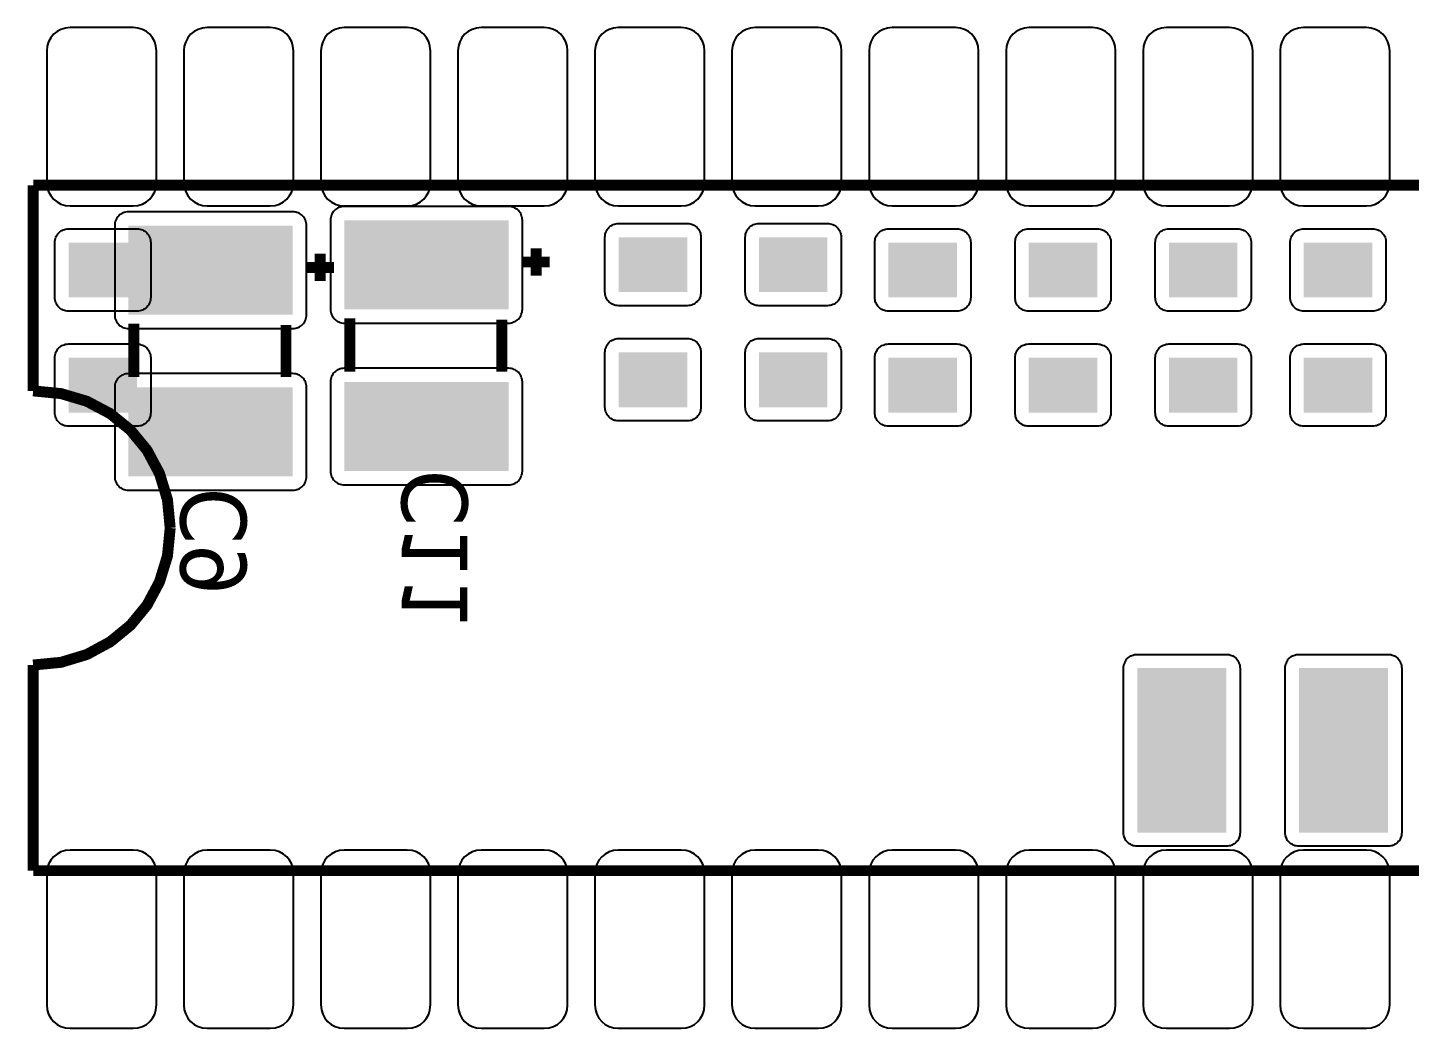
# Model space of a CAD drawing. Header units: millimetres. Extents: x 123.5 to 144.3, y 105.4 to 121.6.
# Drawn here: x 130.457 to 132.121, y 112.146 to 113.35 of the extents above; entities that cross this region are included whole.
import ezdxf

# ---------------------------------------------------------------- set-up
doc = ezdxf.new("R2010")
doc.units = ezdxf.units.MM
doc.layers.add('DESC', color=250, linetype='Continuous')
doc.styles.get("Standard").update_dxf_attribs({"font": 'tahoma.ttf'})

# ---------------------------------------------------------------- blocks, each defined once
blk = doc.blocks.new('RPAD')
blk.add_trace([(-0.5, -0.5), (-0.5, 0.5), (0.5, -0.5), (0.5, 0.5)])
blk = doc.blocks.new('mufla rampa')
for points in [[(147.068, 112.0501), (147.114, 112.0501), (147.1175, 112.0504), (147.1207, 112.0514), (147.1236, 112.0529), (147.1261, 112.055), (147.1281, 112.0575), (147.1297, 112.0604), (147.1306, 112.0636), (147.131, 112.0671), (147.131, 112.1631), (147.1306, 112.1666), (147.1297, 112.1698), (147.1281, 112.1727), (147.1261, 112.1752), (147.1236, 112.1772), (147.1207, 112.1788), (147.1175, 112.1797), (147.114, 112.1801), (147.068, 112.1801), (147.0645, 112.1797), (147.0613, 112.1788), (147.0584, 112.1772), (147.0559, 112.1752), (147.0538, 112.1727), (147.0523, 112.1698), (147.0513, 112.1666), (147.051, 112.1631), (147.051, 112.0671), (147.0513, 112.0636), (147.0523, 112.0604), (147.0538, 112.0575), (147.0559, 112.055), (147.0584, 112.0529), (147.0613, 112.0514), (147.0645, 112.0504), (147.068, 112.0501)], [(147.168, 112.0501), (147.214, 112.0501), (147.2175, 112.0504), (147.2207, 112.0514), (147.2236, 112.0529), (147.2261, 112.055), (147.2281, 112.0575), (147.2297, 112.0604), (147.2306, 112.0636), (147.231, 112.0671), (147.231, 112.1631), (147.2306, 112.1666), (147.2297, 112.1698), (147.2281, 112.1727), (147.2261, 112.1752), (147.2236, 112.1772), (147.2207, 112.1788), (147.2175, 112.1797), (147.214, 112.1801), (147.168, 112.1801), (147.1645, 112.1797), (147.1613, 112.1788), (147.1584, 112.1772), (147.1559, 112.1752), (147.1538, 112.1727), (147.1523, 112.1698), (147.1513, 112.1666), (147.151, 112.1631), (147.151, 112.0671), (147.1513, 112.0636), (147.1523, 112.0604), (147.1538, 112.0575), (147.1559, 112.055), (147.1584, 112.0529), (147.1613, 112.0514), (147.1645, 112.0504), (147.168, 112.0501)], [(147.268, 112.0501), (147.314, 112.0501), (147.3175, 112.0504), (147.3207, 112.0514), (147.3236, 112.0529), (147.3261, 112.055), (147.3281, 112.0575), (147.3297, 112.0604), (147.3306, 112.0636), (147.331, 112.0671), (147.331, 112.1631), (147.3306, 112.1666), (147.3297, 112.1698), (147.3281, 112.1727), (147.3261, 112.1752), (147.3236, 112.1772), (147.3207, 112.1788), (147.3175, 112.1797), (147.314, 112.1801), (147.268, 112.1801), (147.2645, 112.1797), (147.2613, 112.1788), (147.2584, 112.1772), (147.2559, 112.1752), (147.2538, 112.1727), (147.2523, 112.1698), (147.2513, 112.1666), (147.251, 112.1631), (147.251, 112.0671), (147.2513, 112.0636), (147.2523, 112.0604), (147.2538, 112.0575), (147.2559, 112.055), (147.2584, 112.0529), (147.2613, 112.0514), (147.2645, 112.0504), (147.268, 112.0501)], [(147.368, 112.0501), (147.414, 112.0501), (147.4175, 112.0504), (147.4207, 112.0514), (147.4236, 112.0529), (147.4261, 112.055), (147.4281, 112.0575), (147.4297, 112.0604), (147.4306, 112.0636), (147.431, 112.0671), (147.431, 112.1631), (147.4306, 112.1666), (147.4297, 112.1698), (147.4281, 112.1727), (147.4261, 112.1752), (147.4236, 112.1772), (147.4207, 112.1788), (147.4175, 112.1797), (147.414, 112.1801), (147.368, 112.1801), (147.3645, 112.1797), (147.3613, 112.1788), (147.3584, 112.1772), (147.3559, 112.1752), (147.3538, 112.1727), (147.3523, 112.1698), (147.3513, 112.1666), (147.351, 112.1631), (147.351, 112.0671), (147.3513, 112.0636), (147.3523, 112.0604), (147.3538, 112.0575), (147.3559, 112.055), (147.3584, 112.0529), (147.3613, 112.0514), (147.3645, 112.0504), (147.368, 112.0501)], [(147.468, 112.0501), (147.514, 112.0501), (147.5175, 112.0504), (147.5207, 112.0514), (147.5236, 112.0529), (147.5261, 112.055), (147.5281, 112.0575), (147.5297, 112.0604), (147.5306, 112.0636), (147.531, 112.0671), (147.531, 112.1631), (147.5306, 112.1666), (147.5297, 112.1698), (147.5281, 112.1727), (147.5261, 112.1752), (147.5236, 112.1772), (147.5207, 112.1788), (147.5175, 112.1797), (147.514, 112.1801), (147.468, 112.1801), (147.4645, 112.1797), (147.4613, 112.1788), (147.4584, 112.1772), (147.4559, 112.1752), (147.4538, 112.1727), (147.4523, 112.1698), (147.4513, 112.1666), (147.451, 112.1631), (147.451, 112.0671), (147.4513, 112.0636), (147.4523, 112.0604), (147.4538, 112.0575), (147.4559, 112.055), (147.4584, 112.0529), (147.4613, 112.0514), (147.4645, 112.0504), (147.468, 112.0501)], [(147.568, 112.0501), (147.614, 112.0501), (147.6175, 112.0504), (147.6207, 112.0514), (147.6236, 112.0529), (147.6261, 112.055), (147.6281, 112.0575), (147.6297, 112.0604), (147.6306, 112.0636), (147.631, 112.0671), (147.631, 112.1631), (147.6306, 112.1666), (147.6297, 112.1698), (147.6281, 112.1727), (147.6261, 112.1752), (147.6236, 112.1772), (147.6207, 112.1788), (147.6175, 112.1797), (147.614, 112.1801), (147.568, 112.1801), (147.5645, 112.1797), (147.5613, 112.1788), (147.5584, 112.1772), (147.5559, 112.1752), (147.5538, 112.1727), (147.5523, 112.1698), (147.5513, 112.1666), (147.551, 112.1631), (147.551, 112.0671), (147.5513, 112.0636), (147.5523, 112.0604), (147.5538, 112.0575), (147.5559, 112.055), (147.5584, 112.0529), (147.5613, 112.0514), (147.5645, 112.0504), (147.568, 112.0501)], [(147.668, 112.0501), (147.714, 112.0501), (147.7175, 112.0504), (147.7207, 112.0514), (147.7236, 112.0529), (147.7261, 112.055), (147.7281, 112.0575), (147.7297, 112.0604), (147.7306, 112.0636), (147.731, 112.0671), (147.731, 112.1631), (147.7306, 112.1666), (147.7297, 112.1698), (147.7281, 112.1727), (147.7261, 112.1752), (147.7236, 112.1772), (147.7207, 112.1788), (147.7175, 112.1797), (147.714, 112.1801), (147.668, 112.1801), (147.6645, 112.1797), (147.6613, 112.1788), (147.6584, 112.1772), (147.6559, 112.1752), (147.6538, 112.1727), (147.6523, 112.1698), (147.6513, 112.1666), (147.651, 112.1631), (147.651, 112.0671), (147.6513, 112.0636), (147.6523, 112.0604), (147.6538, 112.0575), (147.6559, 112.055), (147.6584, 112.0529), (147.6613, 112.0514), (147.6645, 112.0504), (147.668, 112.0501)], [(147.768, 112.0501), (147.814, 112.0501), (147.8175, 112.0504), (147.8207, 112.0514), (147.8236, 112.0529), (147.8261, 112.055), (147.8281, 112.0575), (147.8297, 112.0604), (147.8306, 112.0636), (147.831, 112.0671), (147.831, 112.1631), (147.8306, 112.1666), (147.8297, 112.1698), (147.8281, 112.1727), (147.8261, 112.1752), (147.8236, 112.1772), (147.8207, 112.1788), (147.8175, 112.1797), (147.814, 112.1801), (147.768, 112.1801), (147.7645, 112.1797), (147.7613, 112.1788), (147.7584, 112.1772), (147.7559, 112.1752), (147.7538, 112.1727), (147.7523, 112.1698), (147.7513, 112.1666), (147.751, 112.1631), (147.751, 112.0671), (147.7513, 112.0636), (147.7523, 112.0604), (147.7538, 112.0575), (147.7559, 112.055), (147.7584, 112.0529), (147.7613, 112.0514), (147.7645, 112.0504), (147.768, 112.0501)], [(147.868, 112.0501), (147.914, 112.0501), (147.9175, 112.0504), (147.9207, 112.0514), (147.9236, 112.0529), (147.9261, 112.055), (147.9281, 112.0575), (147.9297, 112.0604), (147.9306, 112.0636), (147.931, 112.0671), (147.931, 112.1631), (147.9306, 112.1666), (147.9297, 112.1698), (147.9281, 112.1727), (147.9261, 112.1752), (147.9236, 112.1772), (147.9207, 112.1788), (147.9175, 112.1797), (147.914, 112.1801), (147.868, 112.1801), (147.8645, 112.1797), (147.8613, 112.1788), (147.8584, 112.1772), (147.8559, 112.1752), (147.8538, 112.1727), (147.8523, 112.1698), (147.8513, 112.1666), (147.851, 112.1631), (147.851, 112.0671), (147.8513, 112.0636), (147.8523, 112.0604), (147.8538, 112.0575), (147.8559, 112.055), (147.8584, 112.0529), (147.8613, 112.0514), (147.8645, 112.0504), (147.868, 112.0501)], [(147.968, 112.0501), (148.014, 112.0501), (148.0175, 112.0504), (148.0207, 112.0514), (148.0236, 112.0529), (148.0261, 112.055), (148.0281, 112.0575), (148.0297, 112.0604), (148.0306, 112.0636), (148.031, 112.0671), (148.031, 112.1631), (148.0306, 112.1666), (148.0297, 112.1698), (148.0281, 112.1727), (148.0261, 112.1752), (148.0236, 112.1772), (148.0207, 112.1788), (148.0175, 112.1797), (148.014, 112.1801), (147.968, 112.1801), (147.9645, 112.1797), (147.9613, 112.1788), (147.9584, 112.1772), (147.9559, 112.1752), (147.9538, 112.1727), (147.9523, 112.1698), (147.9513, 112.1666), (147.951, 112.1631), (147.951, 112.0671), (147.9513, 112.0636), (147.9523, 112.0604), (147.9538, 112.0575), (147.9559, 112.055), (147.9584, 112.0529), (147.9613, 112.0514), (147.9645, 112.0504), (147.968, 112.0501)], [(147.2405, 111.9707), (147.2405, 112.0357), (147.2405, 112.0367), (147.2403, 112.0377), (147.2401, 112.0387), (147.2397, 112.0396), (147.2393, 112.0405), (147.2388, 112.0413), (147.2383, 112.0421), (147.2376, 112.0428), (147.2369, 112.0434), (147.2361, 112.044), (147.2353, 112.0445), (147.2344, 112.0449), (147.2335, 112.0452), (147.2326, 112.0455), (147.2315, 112.0456), (147.2305, 112.0457), (147.1105, 112.0457), (147.1095, 112.0456), (147.1085, 112.0455), (147.1075, 112.0452), (147.1066, 112.0449), (147.1057, 112.0445), (147.1049, 112.044), (147.1041, 112.0434), (147.1034, 112.0428), (147.1028, 112.0421), (147.1022, 112.0413), (147.1017, 112.0405), (147.1013, 112.0396), (147.1009, 112.0387), (147.1007, 112.0377), (147.1006, 112.0367), (147.1005, 112.0357), (147.1005, 111.9707), (147.1006, 111.9696), (147.1007, 111.9686), (147.1009, 111.9676), (147.1013, 111.9667), (147.1017, 111.9658), (147.1022, 111.965), (147.1028, 111.9643), (147.1034, 111.9635), (147.1041, 111.9629), (147.1049, 111.9623), (147.1057, 111.9618), (147.1066, 111.9614), (147.1075, 111.9611), (147.1085, 111.9609), (147.1095, 111.9607), (147.1105, 111.9607), (147.2305, 111.9607), (147.2315, 111.9607), (147.2326, 111.9609), (147.2335, 111.9611), (147.2344, 111.9614), (147.2353, 111.9618), (147.2361, 111.9623), (147.2369, 111.9629), (147.2376, 111.9635), (147.2383, 111.9643), (147.2388, 111.965), (147.2393, 111.9658), (147.2397, 111.9667), (147.2401, 111.9676), (147.2403, 111.9686), (147.2405, 111.9696), (147.2405, 111.9707)], [(147.398, 111.9746), (147.398, 112.0396), (147.3979, 112.0406), (147.3978, 112.0416), (147.3975, 112.0426), (147.3972, 112.0435), (147.3968, 112.0444), (147.3963, 112.0452), (147.3957, 112.046), (147.3951, 112.0467), (147.3944, 112.0473), (147.3936, 112.0479), (147.3928, 112.0484), (147.3919, 112.0488), (147.391, 112.0492), (147.39, 112.0494), (147.389, 112.0495), (147.388, 112.0496), (147.268, 112.0496), (147.2669, 112.0495), (147.2659, 112.0494), (147.265, 112.0492), (147.2641, 112.0488), (147.2632, 112.0484), (147.2624, 112.0479), (147.2616, 112.0473), (147.2609, 112.0467), (147.2602, 112.046), (147.2597, 112.0452), (147.2592, 112.0444), (147.2588, 112.0435), (147.2584, 112.0426), (147.2582, 112.0416), (147.258, 112.0406), (147.258, 112.0396), (147.258, 111.9746), (147.258, 111.9736), (147.2582, 111.9726), (147.2584, 111.9716), (147.2588, 111.9707), (147.2592, 111.9698), (147.2597, 111.969), (147.2602, 111.9682), (147.2609, 111.9675), (147.2616, 111.9668), (147.2624, 111.9663), (147.2632, 111.9658), (147.2641, 111.9654), (147.265, 111.965), (147.2659, 111.9648), (147.2669, 111.9646), (147.268, 111.9646), (147.388, 111.9646), (147.389, 111.9646), (147.39, 111.9648), (147.391, 111.965), (147.3919, 111.9654), (147.3928, 111.9658), (147.3936, 111.9663), (147.3944, 111.9668), (147.3951, 111.9675), (147.3957, 111.9682), (147.3963, 111.969), (147.3968, 111.9698), (147.3972, 111.9707), (147.3975, 111.9716), (147.3978, 111.9726), (147.3979, 111.9736), (147.398, 111.9746)], [(147.1268, 112.0233), (147.1268, 111.9833), (147.1267, 111.9822), (147.1266, 111.9812), (147.1263, 111.9803), (147.126, 111.9793), (147.1256, 111.9785), (147.1251, 111.9776), (147.1245, 111.9769), (147.1239, 111.9762), (147.1232, 111.9755), (147.1224, 111.975), (147.1216, 111.9745), (147.1207, 111.974), (147.1198, 111.9737), (147.1188, 111.9735), (147.1178, 111.9733), (147.1168, 111.9733), (147.0668, 111.9733), (147.0657, 111.9733), (147.0647, 111.9735), (147.0638, 111.9737), (147.0628, 111.974), (147.062, 111.9745), (147.0611, 111.975), (147.0604, 111.9755), (147.0597, 111.9762), (147.059, 111.9769), (147.0584, 111.9776), (147.058, 111.9785), (147.0575, 111.9793), (147.0572, 111.9803), (147.057, 111.9812), (147.0568, 111.9822), (147.0568, 111.9833), (147.0568, 112.0233), (147.0568, 112.0243), (147.057, 112.0253), (147.0572, 112.0263), (147.0575, 112.0272), (147.058, 112.0281), (147.0584, 112.0289), (147.059, 112.0297), (147.0597, 112.0304), (147.0604, 112.031), (147.0611, 112.0316), (147.062, 112.0321), (147.0628, 112.0325), (147.0638, 112.0328), (147.0647, 112.0331), (147.0657, 112.0332), (147.0668, 112.0333), (147.1168, 112.0333), (147.1178, 112.0332), (147.1188, 112.0331), (147.1198, 112.0328), (147.1207, 112.0325), (147.1216, 112.0321), (147.1224, 112.0316), (147.1232, 112.031), (147.1239, 112.0304), (147.1245, 112.0297), (147.1251, 112.0289), (147.1256, 112.0281), (147.126, 112.0272), (147.1263, 112.0263), (147.1266, 112.0253), (147.1267, 112.0243), (147.1268, 112.0233)], [(147.5283, 112.0272), (147.5283, 111.9872), (147.5283, 111.9862), (147.5281, 111.9852), (147.5279, 111.9842), (147.5276, 111.9833), (147.5272, 111.9824), (147.5267, 111.9816), (147.5261, 111.9808), (147.5255, 111.9801), (147.5247, 111.9795), (147.524, 111.9789), (147.5232, 111.9784), (147.5223, 111.978), (147.5214, 111.9776), (147.5204, 111.9774), (147.5194, 111.9773), (147.5183, 111.9772), (147.4683, 111.9772), (147.4673, 111.9773), (147.4663, 111.9774), (147.4653, 111.9776), (147.4644, 111.978), (147.4635, 111.9784), (147.4627, 111.9789), (147.4619, 111.9795), (147.4612, 111.9801), (147.4606, 111.9808), (147.46, 111.9816), (147.4595, 111.9824), (147.4591, 111.9833), (147.4588, 111.9842), (147.4585, 111.9852), (147.4584, 111.9862), (147.4583, 111.9872), (147.4583, 112.0272), (147.4584, 112.0282), (147.4585, 112.0293), (147.4588, 112.0302), (147.4591, 112.0311), (147.4595, 112.032), (147.46, 112.0328), (147.4606, 112.0336), (147.4612, 112.0343), (147.4619, 112.035), (147.4627, 112.0355), (147.4635, 112.036), (147.4644, 112.0364), (147.4653, 112.0368), (147.4663, 112.037), (147.4673, 112.0372), (147.4683, 112.0372), (147.5183, 112.0372), (147.5194, 112.0372), (147.5204, 112.037), (147.5214, 112.0368), (147.5223, 112.0364), (147.5232, 112.036), (147.524, 112.0355), (147.5247, 112.035), (147.5255, 112.0343), (147.5261, 112.0336), (147.5267, 112.0328), (147.5272, 112.032), (147.5276, 112.0311), (147.5279, 112.0302), (147.5281, 112.0293), (147.5283, 112.0282), (147.5283, 112.0272)], [(147.6307, 112.0272), (147.6307, 111.9872), (147.6307, 111.9862), (147.6305, 111.9852), (147.6303, 111.9842), (147.6299, 111.9833), (147.6295, 111.9824), (147.629, 111.9816), (147.6285, 111.9808), (147.6278, 111.9801), (147.6271, 111.9795), (147.6263, 111.9789), (147.6255, 111.9784), (147.6246, 111.978), (147.6237, 111.9776), (147.6227, 111.9774), (147.6217, 111.9773), (147.6207, 111.9772), (147.5707, 111.9772), (147.5697, 111.9773), (147.5687, 111.9774), (147.5677, 111.9776), (147.5668, 111.978), (147.5659, 111.9784), (147.5651, 111.9789), (147.5643, 111.9795), (147.5636, 111.9801), (147.563, 111.9808), (147.5624, 111.9816), (147.5619, 111.9824), (147.5615, 111.9833), (147.5611, 111.9842), (147.5609, 111.9852), (147.5608, 111.9862), (147.5607, 111.9872), (147.5607, 112.0272), (147.5608, 112.0282), (147.5609, 112.0293), (147.5611, 112.0302), (147.5615, 112.0311), (147.5619, 112.032), (147.5624, 112.0328), (147.563, 112.0336), (147.5636, 112.0343), (147.5643, 112.035), (147.5651, 112.0355), (147.5659, 112.036), (147.5668, 112.0364), (147.5677, 112.0368), (147.5687, 112.037), (147.5697, 112.0372), (147.5707, 112.0372), (147.6207, 112.0372), (147.6217, 112.0372), (147.6227, 112.037), (147.6237, 112.0368), (147.6246, 112.0364), (147.6255, 112.036), (147.6263, 112.0355), (147.6271, 112.035), (147.6278, 112.0343), (147.6285, 112.0336), (147.629, 112.0328), (147.6295, 112.032), (147.6299, 112.0311), (147.6303, 112.0302), (147.6305, 112.0293), (147.6307, 112.0282), (147.6307, 112.0272)], [(147.7252, 112.0233), (147.7252, 111.9833), (147.7251, 111.9822), (147.725, 111.9812), (147.7248, 111.9803), (147.7244, 111.9793), (147.724, 111.9785), (147.7235, 111.9776), (147.7229, 111.9769), (147.7223, 111.9762), (147.7216, 111.9755), (147.7208, 111.975), (147.72, 111.9745), (147.7191, 111.974), (147.7182, 111.9737), (147.7172, 111.9735), (147.7162, 111.9733), (147.7152, 111.9733), (147.6652, 111.9733), (147.6642, 111.9733), (147.6631, 111.9735), (147.6622, 111.9737), (147.6613, 111.974), (147.6604, 111.9745), (147.6596, 111.975), (147.6588, 111.9755), (147.6581, 111.9762), (147.6574, 111.9769), (147.6569, 111.9776), (147.6564, 111.9785), (147.656, 111.9793), (147.6556, 111.9803), (147.6554, 111.9812), (147.6552, 111.9822), (147.6552, 111.9833), (147.6552, 112.0233), (147.6552, 112.0243), (147.6554, 112.0253), (147.6556, 112.0263), (147.656, 112.0272), (147.6564, 112.0281), (147.6569, 112.0289), (147.6574, 112.0297), (147.6581, 112.0304), (147.6588, 112.031), (147.6596, 112.0316), (147.6604, 112.0321), (147.6613, 112.0325), (147.6622, 112.0328), (147.6631, 112.0331), (147.6642, 112.0332), (147.6652, 112.0333), (147.7152, 112.0333), (147.7162, 112.0332), (147.7172, 112.0331), (147.7182, 112.0328), (147.7191, 112.0325), (147.72, 112.0321), (147.7208, 112.0316), (147.7216, 112.031), (147.7223, 112.0304), (147.7229, 112.0297), (147.7235, 112.0289), (147.724, 112.0281), (147.7244, 112.0272), (147.7248, 112.0263), (147.725, 112.0253), (147.7251, 112.0243), (147.7252, 112.0233)], [(147.8276, 112.0233), (147.8276, 111.9833), (147.8275, 111.9822), (147.8274, 111.9812), (147.8271, 111.9803), (147.8268, 111.9793), (147.8264, 111.9785), (147.8259, 111.9776), (147.8253, 111.9769), (147.8247, 111.9762), (147.824, 111.9755), (147.8232, 111.975), (147.8224, 111.9745), (147.8215, 111.974), (147.8206, 111.9737), (147.8196, 111.9735), (147.8186, 111.9733), (147.8176, 111.9733), (147.7676, 111.9733), (147.7665, 111.9733), (147.7655, 111.9735), (147.7645, 111.9737), (147.7636, 111.974), (147.7627, 111.9745), (147.7619, 111.975), (147.7612, 111.9755), (147.7604, 111.9762), (147.7598, 111.9769), (147.7592, 111.9776), (147.7587, 111.9785), (147.7583, 111.9793), (147.758, 111.9803), (147.7578, 111.9812), (147.7576, 111.9822), (147.7576, 111.9833), (147.7576, 112.0233), (147.7576, 112.0243), (147.7578, 112.0253), (147.758, 112.0263), (147.7583, 112.0272), (147.7587, 112.0281), (147.7592, 112.0289), (147.7598, 112.0297), (147.7604, 112.0304), (147.7612, 112.031), (147.7619, 112.0316), (147.7627, 112.0321), (147.7636, 112.0325), (147.7645, 112.0328), (147.7655, 112.0331), (147.7665, 112.0332), (147.7676, 112.0333), (147.8176, 112.0333), (147.8186, 112.0332), (147.8196, 112.0331), (147.8206, 112.0328), (147.8215, 112.0325), (147.8224, 112.0321), (147.8232, 112.0316), (147.824, 112.031), (147.8247, 112.0304), (147.8253, 112.0297), (147.8259, 112.0289), (147.8264, 112.0281), (147.8268, 112.0272), (147.8271, 112.0263), (147.8274, 112.0253), (147.8275, 112.0243), (147.8276, 112.0233)], [(147.9299, 112.0233), (147.9299, 111.9833), (147.9299, 111.9822), (147.9297, 111.9812), (147.9295, 111.9803), (147.9291, 111.9793), (147.9287, 111.9785), (147.9282, 111.9776), (147.9277, 111.9769), (147.927, 111.9762), (147.9263, 111.9755), (147.9256, 111.975), (147.9247, 111.9745), (147.9239, 111.974), (147.9229, 111.9737), (147.922, 111.9735), (147.921, 111.9733), (147.9199, 111.9733), (147.8699, 111.9733), (147.8689, 111.9733), (147.8679, 111.9735), (147.8669, 111.9737), (147.866, 111.974), (147.8651, 111.9745), (147.8643, 111.975), (147.8635, 111.9755), (147.8628, 111.9762), (147.8622, 111.9769), (147.8616, 111.9776), (147.8611, 111.9785), (147.8607, 111.9793), (147.8604, 111.9803), (147.8601, 111.9812), (147.86, 111.9822), (147.8599, 111.9833), (147.8599, 112.0233), (147.86, 112.0243), (147.8601, 112.0253), (147.8604, 112.0263), (147.8607, 112.0272), (147.8611, 112.0281), (147.8616, 112.0289), (147.8622, 112.0297), (147.8628, 112.0304), (147.8635, 112.031), (147.8643, 112.0316), (147.8651, 112.0321), (147.866, 112.0325), (147.8669, 112.0328), (147.8679, 112.0331), (147.8689, 112.0332), (147.8699, 112.0333), (147.9199, 112.0333), (147.921, 112.0332), (147.922, 112.0331), (147.9229, 112.0328), (147.9239, 112.0325), (147.9247, 112.0321), (147.9256, 112.0316), (147.9263, 112.031), (147.927, 112.0304), (147.9277, 112.0297), (147.9282, 112.0289), (147.9287, 112.0281), (147.9291, 112.0272), (147.9295, 112.0263), (147.9297, 112.0253), (147.9299, 112.0243), (147.9299, 112.0233)], [(148.0283, 112.0233), (148.0283, 111.9833), (148.0283, 111.9822), (148.0281, 111.9812), (148.0279, 111.9803), (148.0276, 111.9793), (148.0272, 111.9785), (148.0267, 111.9776), (148.0261, 111.9769), (148.0255, 111.9762), (148.0247, 111.9755), (148.024, 111.975), (148.0232, 111.9745), (148.0223, 111.974), (148.0214, 111.9737), (148.0204, 111.9735), (148.0194, 111.9733), (148.0183, 111.9733), (147.9683, 111.9733), (147.9673, 111.9733), (147.9663, 111.9735), (147.9653, 111.9737), (147.9644, 111.974), (147.9635, 111.9745), (147.9627, 111.975), (147.9619, 111.9755), (147.9612, 111.9762), (147.9606, 111.9769), (147.96, 111.9776), (147.9595, 111.9785), (147.9591, 111.9793), (147.9588, 111.9803), (147.9585, 111.9812), (147.9584, 111.9822), (147.9583, 111.9833), (147.9583, 112.0233), (147.9584, 112.0243), (147.9585, 112.0253), (147.9588, 112.0263), (147.9591, 112.0272), (147.9595, 112.0281), (147.96, 112.0289), (147.9606, 112.0297), (147.9612, 112.0304), (147.9619, 112.031), (147.9627, 112.0316), (147.9635, 112.0321), (147.9644, 112.0325), (147.9653, 112.0328), (147.9663, 112.0331), (147.9673, 112.0332), (147.9683, 112.0333), (148.0183, 112.0333), (148.0194, 112.0332), (148.0204, 112.0331), (148.0214, 112.0328), (148.0223, 112.0325), (148.0232, 112.0321), (148.024, 112.0316), (148.0247, 112.031), (148.0255, 112.0304), (148.0261, 112.0297), (148.0267, 112.0289), (148.0272, 112.0281), (148.0276, 112.0272), (148.0279, 112.0263), (148.0281, 112.0253), (148.0283, 112.0243), (148.0283, 112.0233)], [(147.5283, 111.9432), (147.5283, 111.9032), (147.5283, 111.9022), (147.5281, 111.9012), (147.5279, 111.9002), (147.5276, 111.8993), (147.5272, 111.8984), (147.5267, 111.8976), (147.5261, 111.8968), (147.5255, 111.8961), (147.5247, 111.8955), (147.524, 111.8949), (147.5232, 111.8944), (147.5223, 111.894), (147.5214, 111.8936), (147.5204, 111.8934), (147.5194, 111.8933), (147.5183, 111.8932), (147.4683, 111.8932), (147.4673, 111.8933), (147.4663, 111.8934), (147.4653, 111.8936), (147.4644, 111.894), (147.4635, 111.8944), (147.4627, 111.8949), (147.4619, 111.8955), (147.4612, 111.8961), (147.4606, 111.8968), (147.46, 111.8976), (147.4595, 111.8984), (147.4591, 111.8993), (147.4588, 111.9002), (147.4585, 111.9012), (147.4584, 111.9022), (147.4583, 111.9032), (147.4583, 111.9432), (147.4584, 111.9442), (147.4585, 111.9453), (147.4588, 111.9462), (147.4591, 111.9471), (147.4595, 111.948), (147.46, 111.9488), (147.4606, 111.9496), (147.4612, 111.9503), (147.4619, 111.951), (147.4627, 111.9515), (147.4635, 111.952), (147.4644, 111.9524), (147.4653, 111.9528), (147.4663, 111.953), (147.4673, 111.9532), (147.4683, 111.9532), (147.5183, 111.9532), (147.5194, 111.9532), (147.5204, 111.953), (147.5214, 111.9528), (147.5223, 111.9524), (147.5232, 111.952), (147.524, 111.9515), (147.5247, 111.951), (147.5255, 111.9503), (147.5261, 111.9496), (147.5267, 111.9488), (147.5272, 111.948), (147.5276, 111.9471), (147.5279, 111.9462), (147.5281, 111.9453), (147.5283, 111.9442), (147.5283, 111.9432)], [(147.6307, 111.9432), (147.6307, 111.9032), (147.6307, 111.9022), (147.6305, 111.9012), (147.6303, 111.9002), (147.6299, 111.8993), (147.6295, 111.8984), (147.629, 111.8976), (147.6285, 111.8968), (147.6278, 111.8961), (147.6271, 111.8955), (147.6263, 111.8949), (147.6255, 111.8944), (147.6246, 111.894), (147.6237, 111.8936), (147.6227, 111.8934), (147.6217, 111.8933), (147.6207, 111.8932), (147.5707, 111.8932), (147.5697, 111.8933), (147.5687, 111.8934), (147.5677, 111.8936), (147.5668, 111.894), (147.5659, 111.8944), (147.5651, 111.8949), (147.5643, 111.8955), (147.5636, 111.8961), (147.563, 111.8968), (147.5624, 111.8976), (147.5619, 111.8984), (147.5615, 111.8993), (147.5611, 111.9002), (147.5609, 111.9012), (147.5608, 111.9022), (147.5607, 111.9032), (147.5607, 111.9432), (147.5608, 111.9442), (147.5609, 111.9453), (147.5611, 111.9462), (147.5615, 111.9471), (147.5619, 111.948), (147.5624, 111.9488), (147.563, 111.9496), (147.5636, 111.9503), (147.5643, 111.951), (147.5651, 111.9515), (147.5659, 111.952), (147.5668, 111.9524), (147.5677, 111.9528), (147.5687, 111.953), (147.5697, 111.9532), (147.5707, 111.9532), (147.6207, 111.9532), (147.6217, 111.9532), (147.6227, 111.953), (147.6237, 111.9528), (147.6246, 111.9524), (147.6255, 111.952), (147.6263, 111.9515), (147.6271, 111.951), (147.6278, 111.9503), (147.6285, 111.9496), (147.629, 111.9488), (147.6295, 111.948), (147.6299, 111.9471), (147.6303, 111.9462), (147.6305, 111.9453), (147.6307, 111.9442), (147.6307, 111.9432)], [(147.1268, 111.9393), (147.1268, 111.8993), (147.1267, 111.8982), (147.1266, 111.8972), (147.1263, 111.8963), (147.126, 111.8953), (147.1256, 111.8945), (147.1251, 111.8936), (147.1245, 111.8929), (147.1239, 111.8922), (147.1232, 111.8915), (147.1224, 111.891), (147.1216, 111.8905), (147.1207, 111.89), (147.1198, 111.8897), (147.1188, 111.8895), (147.1178, 111.8893), (147.1168, 111.8893), (147.0668, 111.8893), (147.0657, 111.8893), (147.0647, 111.8895), (147.0638, 111.8897), (147.0628, 111.89), (147.062, 111.8905), (147.0611, 111.891), (147.0604, 111.8915), (147.0597, 111.8922), (147.059, 111.8929), (147.0584, 111.8936), (147.058, 111.8945), (147.0575, 111.8953), (147.0572, 111.8963), (147.057, 111.8972), (147.0568, 111.8982), (147.0568, 111.8993), (147.0568, 111.9393), (147.0568, 111.9403), (147.057, 111.9413), (147.0572, 111.9423), (147.0575, 111.9432), (147.058, 111.9441), (147.0584, 111.9449), (147.059, 111.9457), (147.0597, 111.9464), (147.0604, 111.947), (147.0611, 111.9476), (147.062, 111.9481), (147.0628, 111.9485), (147.0638, 111.9488), (147.0647, 111.9491), (147.0657, 111.9492), (147.0668, 111.9493), (147.1168, 111.9493), (147.1178, 111.9492), (147.1188, 111.9491), (147.1198, 111.9488), (147.1207, 111.9485), (147.1216, 111.9481), (147.1224, 111.9476), (147.1232, 111.947), (147.1239, 111.9464), (147.1245, 111.9457), (147.1251, 111.9449), (147.1256, 111.9441), (147.126, 111.9432), (147.1263, 111.9423), (147.1266, 111.9413), (147.1267, 111.9403), (147.1268, 111.9393)], [(147.7252, 111.9393), (147.7252, 111.8993), (147.7251, 111.8982), (147.725, 111.8972), (147.7248, 111.8963), (147.7244, 111.8953), (147.724, 111.8945), (147.7235, 111.8936), (147.7229, 111.8929), (147.7223, 111.8922), (147.7216, 111.8915), (147.7208, 111.891), (147.72, 111.8905), (147.7191, 111.89), (147.7182, 111.8897), (147.7172, 111.8895), (147.7162, 111.8893), (147.7152, 111.8893), (147.6652, 111.8893), (147.6642, 111.8893), (147.6631, 111.8895), (147.6622, 111.8897), (147.6613, 111.89), (147.6604, 111.8905), (147.6596, 111.891), (147.6588, 111.8915), (147.6581, 111.8922), (147.6574, 111.8929), (147.6569, 111.8936), (147.6564, 111.8945), (147.656, 111.8953), (147.6556, 111.8963), (147.6554, 111.8972), (147.6552, 111.8982), (147.6552, 111.8993), (147.6552, 111.9393), (147.6552, 111.9403), (147.6554, 111.9413), (147.6556, 111.9423), (147.656, 111.9432), (147.6564, 111.9441), (147.6569, 111.9449), (147.6574, 111.9457), (147.6581, 111.9464), (147.6588, 111.947), (147.6596, 111.9476), (147.6604, 111.9481), (147.6613, 111.9485), (147.6622, 111.9488), (147.6631, 111.9491), (147.6642, 111.9492), (147.6652, 111.9493), (147.7152, 111.9493), (147.7162, 111.9492), (147.7172, 111.9491), (147.7182, 111.9488), (147.7191, 111.9485), (147.72, 111.9481), (147.7208, 111.9476), (147.7216, 111.947), (147.7223, 111.9464), (147.7229, 111.9457), (147.7235, 111.9449), (147.724, 111.9441), (147.7244, 111.9432), (147.7248, 111.9423), (147.725, 111.9413), (147.7251, 111.9403), (147.7252, 111.9393)], [(147.8276, 111.9393), (147.8276, 111.8993), (147.8275, 111.8982), (147.8274, 111.8972), (147.8271, 111.8963), (147.8268, 111.8953), (147.8264, 111.8945), (147.8259, 111.8936), (147.8253, 111.8929), (147.8247, 111.8922), (147.824, 111.8915), (147.8232, 111.891), (147.8224, 111.8905), (147.8215, 111.89), (147.8206, 111.8897), (147.8196, 111.8895), (147.8186, 111.8893), (147.8176, 111.8893), (147.7676, 111.8893), (147.7665, 111.8893), (147.7655, 111.8895), (147.7645, 111.8897), (147.7636, 111.89), (147.7627, 111.8905), (147.7619, 111.891), (147.7612, 111.8915), (147.7604, 111.8922), (147.7598, 111.8929), (147.7592, 111.8936), (147.7587, 111.8945), (147.7583, 111.8953), (147.758, 111.8963), (147.7578, 111.8972), (147.7576, 111.8982), (147.7576, 111.8993), (147.7576, 111.9393), (147.7576, 111.9403), (147.7578, 111.9413), (147.758, 111.9423), (147.7583, 111.9432), (147.7587, 111.9441), (147.7592, 111.9449), (147.7598, 111.9457), (147.7604, 111.9464), (147.7612, 111.947), (147.7619, 111.9476), (147.7627, 111.9481), (147.7636, 111.9485), (147.7645, 111.9488), (147.7655, 111.9491), (147.7665, 111.9492), (147.7676, 111.9493), (147.8176, 111.9493), (147.8186, 111.9492), (147.8196, 111.9491), (147.8206, 111.9488), (147.8215, 111.9485), (147.8224, 111.9481), (147.8232, 111.9476), (147.824, 111.947), (147.8247, 111.9464), (147.8253, 111.9457), (147.8259, 111.9449), (147.8264, 111.9441), (147.8268, 111.9432), (147.8271, 111.9423), (147.8274, 111.9413), (147.8275, 111.9403), (147.8276, 111.9393)], [(147.9299, 111.9393), (147.9299, 111.8993), (147.9299, 111.8982), (147.9297, 111.8972), (147.9295, 111.8963), (147.9291, 111.8953), (147.9287, 111.8945), (147.9282, 111.8936), (147.9277, 111.8929), (147.927, 111.8922), (147.9263, 111.8915), (147.9256, 111.891), (147.9247, 111.8905), (147.9239, 111.89), (147.9229, 111.8897), (147.922, 111.8895), (147.921, 111.8893), (147.9199, 111.8893), (147.8699, 111.8893), (147.8689, 111.8893), (147.8679, 111.8895), (147.8669, 111.8897), (147.866, 111.89), (147.8651, 111.8905), (147.8643, 111.891), (147.8635, 111.8915), (147.8628, 111.8922), (147.8622, 111.8929), (147.8616, 111.8936), (147.8611, 111.8945), (147.8607, 111.8953), (147.8604, 111.8963), (147.8601, 111.8972), (147.86, 111.8982), (147.8599, 111.8993), (147.8599, 111.9393), (147.86, 111.9403), (147.8601, 111.9413), (147.8604, 111.9423), (147.8607, 111.9432), (147.8611, 111.9441), (147.8616, 111.9449), (147.8622, 111.9457), (147.8628, 111.9464), (147.8635, 111.947), (147.8643, 111.9476), (147.8651, 111.9481), (147.866, 111.9485), (147.8669, 111.9488), (147.8679, 111.9491), (147.8689, 111.9492), (147.8699, 111.9493), (147.9199, 111.9493), (147.921, 111.9492), (147.922, 111.9491), (147.9229, 111.9488), (147.9239, 111.9485), (147.9247, 111.9481), (147.9256, 111.9476), (147.9263, 111.947), (147.927, 111.9464), (147.9277, 111.9457), (147.9282, 111.9449), (147.9287, 111.9441), (147.9291, 111.9432), (147.9295, 111.9423), (147.9297, 111.9413), (147.9299, 111.9403), (147.9299, 111.9393)], [(148.0283, 111.9393), (148.0283, 111.8993), (148.0283, 111.8982), (148.0281, 111.8972), (148.0279, 111.8963), (148.0276, 111.8953), (148.0272, 111.8945), (148.0267, 111.8936), (148.0261, 111.8929), (148.0255, 111.8922), (148.0247, 111.8915), (148.024, 111.891), (148.0232, 111.8905), (148.0223, 111.89), (148.0214, 111.8897), (148.0204, 111.8895), (148.0194, 111.8893), (148.0183, 111.8893), (147.9683, 111.8893), (147.9673, 111.8893), (147.9663, 111.8895), (147.9653, 111.8897), (147.9644, 111.89), (147.9635, 111.8905), (147.9627, 111.891), (147.9619, 111.8915), (147.9612, 111.8922), (147.9606, 111.8929), (147.96, 111.8936), (147.9595, 111.8945), (147.9591, 111.8953), (147.9588, 111.8963), (147.9585, 111.8972), (147.9584, 111.8982), (147.9583, 111.8993), (147.9583, 111.9393), (147.9584, 111.9403), (147.9585, 111.9413), (147.9588, 111.9423), (147.9591, 111.9432), (147.9595, 111.9441), (147.96, 111.9449), (147.9606, 111.9457), (147.9612, 111.9464), (147.9619, 111.947), (147.9627, 111.9476), (147.9635, 111.9481), (147.9644, 111.9485), (147.9653, 111.9488), (147.9663, 111.9491), (147.9673, 111.9492), (147.9683, 111.9493), (148.0183, 111.9493), (148.0194, 111.9492), (148.0204, 111.9491), (148.0214, 111.9488), (148.0223, 111.9485), (148.0232, 111.9481), (148.024, 111.9476), (148.0247, 111.947), (148.0255, 111.9464), (148.0261, 111.9457), (148.0267, 111.9449), (148.0272, 111.9441), (148.0276, 111.9432), (148.0279, 111.9423), (148.0281, 111.9413), (148.0283, 111.9403), (148.0283, 111.9393)], [(147.2405, 111.8527), (147.2405, 111.9177), (147.2405, 111.9187), (147.2403, 111.9197), (147.2401, 111.9207), (147.2397, 111.9216), (147.2393, 111.9225), (147.2388, 111.9233), (147.2383, 111.9241), (147.2376, 111.9248), (147.2369, 111.9254), (147.2361, 111.926), (147.2353, 111.9265), (147.2344, 111.9269), (147.2335, 111.9272), (147.2326, 111.9275), (147.2315, 111.9276), (147.2305, 111.9277), (147.1105, 111.9277), (147.1095, 111.9276), (147.1085, 111.9275), (147.1075, 111.9272), (147.1066, 111.9269), (147.1057, 111.9265), (147.1049, 111.926), (147.1041, 111.9254), (147.1034, 111.9248), (147.1028, 111.9241), (147.1022, 111.9233), (147.1017, 111.9225), (147.1013, 111.9216), (147.1009, 111.9207), (147.1007, 111.9197), (147.1006, 111.9187), (147.1005, 111.9177), (147.1005, 111.8527), (147.1006, 111.8516), (147.1007, 111.8506), (147.1009, 111.8496), (147.1013, 111.8487), (147.1017, 111.8478), (147.1022, 111.847), (147.1028, 111.8463), (147.1034, 111.8455), (147.1041, 111.8449), (147.1049, 111.8443), (147.1057, 111.8438), (147.1066, 111.8434), (147.1075, 111.8431), (147.1085, 111.8429), (147.1095, 111.8427), (147.1105, 111.8427), (147.2305, 111.8427), (147.2315, 111.8427), (147.2326, 111.8429), (147.2335, 111.8431), (147.2344, 111.8434), (147.2353, 111.8438), (147.2361, 111.8443), (147.2369, 111.8449), (147.2376, 111.8455), (147.2383, 111.8463), (147.2388, 111.847), (147.2393, 111.8478), (147.2397, 111.8487), (147.2401, 111.8496), (147.2403, 111.8506), (147.2405, 111.8516), (147.2405, 111.8527)], [(147.398, 111.8566), (147.398, 111.9216), (147.3979, 111.9226), (147.3978, 111.9236), (147.3975, 111.9246), (147.3972, 111.9255), (147.3968, 111.9264), (147.3963, 111.9272), (147.3957, 111.928), (147.3951, 111.9287), (147.3944, 111.9293), (147.3936, 111.9299), (147.3928, 111.9304), (147.3919, 111.9308), (147.391, 111.9312), (147.39, 111.9314), (147.389, 111.9315), (147.388, 111.9316), (147.268, 111.9316), (147.2669, 111.9315), (147.2659, 111.9314), (147.265, 111.9312), (147.2641, 111.9308), (147.2632, 111.9304), (147.2624, 111.9299), (147.2616, 111.9293), (147.2609, 111.9287), (147.2602, 111.928), (147.2597, 111.9272), (147.2592, 111.9264), (147.2588, 111.9255), (147.2584, 111.9246), (147.2582, 111.9236), (147.258, 111.9226), (147.258, 111.9216), (147.258, 111.8566), (147.258, 111.8556), (147.2582, 111.8546), (147.2584, 111.8536), (147.2588, 111.8527), (147.2592, 111.8518), (147.2597, 111.851), (147.2602, 111.8502), (147.2609, 111.8495), (147.2616, 111.8488), (147.2624, 111.8483), (147.2632, 111.8478), (147.2641, 111.8474), (147.265, 111.847), (147.2659, 111.8468), (147.2669, 111.8466), (147.268, 111.8466), (147.388, 111.8466), (147.389, 111.8466), (147.39, 111.8468), (147.391, 111.847), (147.3919, 111.8474), (147.3928, 111.8478), (147.3936, 111.8483), (147.3944, 111.8488), (147.3951, 111.8495), (147.3957, 111.8502), (147.3963, 111.851), (147.3968, 111.8518), (147.3972, 111.8527), (147.3975, 111.8536), (147.3978, 111.8546), (147.3979, 111.8556), (147.398, 111.8566)], [(147.9118, 111.5829), (147.8468, 111.5829), (147.8457, 111.5829), (147.8447, 111.5831), (147.8438, 111.5833), (147.8428, 111.5836), (147.842, 111.5841), (147.8411, 111.5846), (147.8404, 111.5851), (147.8397, 111.5858), (147.839, 111.5865), (147.8385, 111.5872), (147.838, 111.5881), (147.8376, 111.5889), (147.8372, 111.5899), (147.837, 111.5908), (147.8368, 111.5918), (147.8368, 111.5929), (147.8368, 111.7129), (147.8368, 111.7139), (147.837, 111.7149), (147.8372, 111.7159), (147.8376, 111.7168), (147.838, 111.7177), (147.8385, 111.7185), (147.839, 111.7193), (147.8397, 111.72), (147.8404, 111.7206), (147.8411, 111.7212), (147.842, 111.7217), (147.8428, 111.7221), (147.8438, 111.7224), (147.8447, 111.7227), (147.8457, 111.7228), (147.8468, 111.7229), (147.9118, 111.7229), (147.9128, 111.7228), (147.9138, 111.7227), (147.9148, 111.7224), (147.9157, 111.7221), (147.9166, 111.7217), (147.9174, 111.7212), (147.9182, 111.7206), (147.9189, 111.72), (147.9195, 111.7193), (147.9201, 111.7185), (147.9206, 111.7177), (147.921, 111.7168), (147.9213, 111.7159), (147.9216, 111.7149), (147.9217, 111.7139), (147.9218, 111.7129), (147.9218, 111.5929), (147.9217, 111.5918), (147.9216, 111.5908), (147.9213, 111.5899), (147.921, 111.5889), (147.9206, 111.5881), (147.9201, 111.5872), (147.9195, 111.5865), (147.9189, 111.5858), (147.9182, 111.5851), (147.9174, 111.5846), (147.9166, 111.5841), (147.9157, 111.5836), (147.9148, 111.5833), (147.9138, 111.5831), (147.9128, 111.5829), (147.9118, 111.5829)], [(148.0298, 111.5829), (147.9648, 111.5829), (147.9637, 111.5829), (147.9627, 111.5831), (147.9618, 111.5833), (147.9608, 111.5836), (147.96, 111.5841), (147.9591, 111.5846), (147.9584, 111.5851), (147.9577, 111.5858), (147.957, 111.5865), (147.9565, 111.5872), (147.956, 111.5881), (147.9556, 111.5889), (147.9552, 111.5899), (147.955, 111.5908), (147.9548, 111.5918), (147.9548, 111.5929), (147.9548, 111.7129), (147.9548, 111.7139), (147.955, 111.7149), (147.9552, 111.7159), (147.9556, 111.7168), (147.956, 111.7177), (147.9565, 111.7185), (147.957, 111.7193), (147.9577, 111.72), (147.9584, 111.7206), (147.9591, 111.7212), (147.96, 111.7217), (147.9608, 111.7221), (147.9618, 111.7224), (147.9627, 111.7227), (147.9637, 111.7228), (147.9648, 111.7229), (148.0298, 111.7229), (148.0308, 111.7228), (148.0318, 111.7227), (148.0328, 111.7224), (148.0337, 111.7221), (148.0346, 111.7217), (148.0354, 111.7212), (148.0362, 111.7206), (148.0369, 111.72), (148.0375, 111.7193), (148.0381, 111.7185), (148.0386, 111.7177), (148.039, 111.7168), (148.0393, 111.7159), (148.0396, 111.7149), (148.0397, 111.7139), (148.0398, 111.7129), (148.0398, 111.5929), (148.0397, 111.5918), (148.0396, 111.5908), (148.0393, 111.5899), (148.039, 111.5889), (148.0386, 111.5881), (148.0381, 111.5872), (148.0375, 111.5865), (148.0369, 111.5858), (148.0362, 111.5851), (148.0354, 111.5846), (148.0346, 111.5841), (148.0337, 111.5836), (148.0328, 111.5833), (148.0318, 111.5831), (148.0308, 111.5829), (148.0298, 111.5829)], [(147.114, 111.5801), (147.068, 111.5801), (147.0645, 111.5797), (147.0613, 111.5788), (147.0584, 111.5772), (147.0559, 111.5752), (147.0538, 111.5727), (147.0523, 111.5698), (147.0513, 111.5666), (147.051, 111.5631), (147.051, 111.4671), (147.0513, 111.4636), (147.0523, 111.4604), (147.0538, 111.4575), (147.0559, 111.455), (147.0584, 111.4529), (147.0613, 111.4514), (147.0645, 111.4504), (147.068, 111.4501), (147.114, 111.4501), (147.1175, 111.4504), (147.1207, 111.4514), (147.1236, 111.4529), (147.1261, 111.455), (147.1281, 111.4575), (147.1297, 111.4604), (147.1306, 111.4636), (147.131, 111.4671), (147.131, 111.5631), (147.1306, 111.5666), (147.1297, 111.5698), (147.1281, 111.5727), (147.1261, 111.5752), (147.1236, 111.5772), (147.1207, 111.5788), (147.1175, 111.5797), (147.114, 111.5801)], [(147.214, 111.5801), (147.168, 111.5801), (147.1645, 111.5797), (147.1613, 111.5788), (147.1584, 111.5772), (147.1559, 111.5752), (147.1538, 111.5727), (147.1523, 111.5698), (147.1513, 111.5666), (147.151, 111.5631), (147.151, 111.4671), (147.1513, 111.4636), (147.1523, 111.4604), (147.1538, 111.4575), (147.1559, 111.455), (147.1584, 111.4529), (147.1613, 111.4514), (147.1645, 111.4504), (147.168, 111.4501), (147.214, 111.4501), (147.2175, 111.4504), (147.2207, 111.4514), (147.2236, 111.4529), (147.2261, 111.455), (147.2281, 111.4575), (147.2297, 111.4604), (147.2306, 111.4636), (147.231, 111.4671), (147.231, 111.5631), (147.2306, 111.5666), (147.2297, 111.5698), (147.2281, 111.5727), (147.2261, 111.5752), (147.2236, 111.5772), (147.2207, 111.5788), (147.2175, 111.5797), (147.214, 111.5801)], [(147.314, 111.5801), (147.268, 111.5801), (147.2645, 111.5797), (147.2613, 111.5788), (147.2584, 111.5772), (147.2559, 111.5752), (147.2538, 111.5727), (147.2523, 111.5698), (147.2513, 111.5666), (147.251, 111.5631), (147.251, 111.4671), (147.2513, 111.4636), (147.2523, 111.4604), (147.2538, 111.4575), (147.2559, 111.455), (147.2584, 111.4529), (147.2613, 111.4514), (147.2645, 111.4504), (147.268, 111.4501), (147.314, 111.4501), (147.3175, 111.4504), (147.3207, 111.4514), (147.3236, 111.4529), (147.3261, 111.455), (147.3281, 111.4575), (147.3297, 111.4604), (147.3306, 111.4636), (147.331, 111.4671), (147.331, 111.5631), (147.3306, 111.5666), (147.3297, 111.5698), (147.3281, 111.5727), (147.3261, 111.5752), (147.3236, 111.5772), (147.3207, 111.5788), (147.3175, 111.5797), (147.314, 111.5801)], [(147.414, 111.5801), (147.368, 111.5801), (147.3645, 111.5797), (147.3613, 111.5788), (147.3584, 111.5772), (147.3559, 111.5752), (147.3538, 111.5727), (147.3523, 111.5698), (147.3513, 111.5666), (147.351, 111.5631), (147.351, 111.4671), (147.3513, 111.4636), (147.3523, 111.4604), (147.3538, 111.4575), (147.3559, 111.455), (147.3584, 111.4529), (147.3613, 111.4514), (147.3645, 111.4504), (147.368, 111.4501), (147.414, 111.4501), (147.4175, 111.4504), (147.4207, 111.4514), (147.4236, 111.4529), (147.4261, 111.455), (147.4281, 111.4575), (147.4297, 111.4604), (147.4306, 111.4636), (147.431, 111.4671), (147.431, 111.5631), (147.4306, 111.5666), (147.4297, 111.5698), (147.4281, 111.5727), (147.4261, 111.5752), (147.4236, 111.5772), (147.4207, 111.5788), (147.4175, 111.5797), (147.414, 111.5801)], [(147.514, 111.5801), (147.468, 111.5801), (147.4645, 111.5797), (147.4613, 111.5788), (147.4584, 111.5772), (147.4559, 111.5752), (147.4538, 111.5727), (147.4523, 111.5698), (147.4513, 111.5666), (147.451, 111.5631), (147.451, 111.4671), (147.4513, 111.4636), (147.4523, 111.4604), (147.4538, 111.4575), (147.4559, 111.455), (147.4584, 111.4529), (147.4613, 111.4514), (147.4645, 111.4504), (147.468, 111.4501), (147.514, 111.4501), (147.5175, 111.4504), (147.5207, 111.4514), (147.5236, 111.4529), (147.5261, 111.455), (147.5281, 111.4575), (147.5297, 111.4604), (147.5306, 111.4636), (147.531, 111.4671), (147.531, 111.5631), (147.5306, 111.5666), (147.5297, 111.5698), (147.5281, 111.5727), (147.5261, 111.5752), (147.5236, 111.5772), (147.5207, 111.5788), (147.5175, 111.5797), (147.514, 111.5801)], [(147.614, 111.5801), (147.568, 111.5801), (147.5645, 111.5797), (147.5613, 111.5788), (147.5584, 111.5772), (147.5559, 111.5752), (147.5538, 111.5727), (147.5523, 111.5698), (147.5513, 111.5666), (147.551, 111.5631), (147.551, 111.4671), (147.5513, 111.4636), (147.5523, 111.4604), (147.5538, 111.4575), (147.5559, 111.455), (147.5584, 111.4529), (147.5613, 111.4514), (147.5645, 111.4504), (147.568, 111.4501), (147.614, 111.4501), (147.6175, 111.4504), (147.6207, 111.4514), (147.6236, 111.4529), (147.6261, 111.455), (147.6281, 111.4575), (147.6297, 111.4604), (147.6306, 111.4636), (147.631, 111.4671), (147.631, 111.5631), (147.6306, 111.5666), (147.6297, 111.5698), (147.6281, 111.5727), (147.6261, 111.5752), (147.6236, 111.5772), (147.6207, 111.5788), (147.6175, 111.5797), (147.614, 111.5801)], [(147.714, 111.5801), (147.668, 111.5801), (147.6645, 111.5797), (147.6613, 111.5788), (147.6584, 111.5772), (147.6559, 111.5752), (147.6538, 111.5727), (147.6523, 111.5698), (147.6513, 111.5666), (147.651, 111.5631), (147.651, 111.4671), (147.6513, 111.4636), (147.6523, 111.4604), (147.6538, 111.4575), (147.6559, 111.455), (147.6584, 111.4529), (147.6613, 111.4514), (147.6645, 111.4504), (147.668, 111.4501), (147.714, 111.4501), (147.7175, 111.4504), (147.7207, 111.4514), (147.7236, 111.4529), (147.7261, 111.455), (147.7281, 111.4575), (147.7297, 111.4604), (147.7306, 111.4636), (147.731, 111.4671), (147.731, 111.5631), (147.7306, 111.5666), (147.7297, 111.5698), (147.7281, 111.5727), (147.7261, 111.5752), (147.7236, 111.5772), (147.7207, 111.5788), (147.7175, 111.5797), (147.714, 111.5801)], [(147.814, 111.5801), (147.768, 111.5801), (147.7645, 111.5797), (147.7613, 111.5788), (147.7584, 111.5772), (147.7559, 111.5752), (147.7538, 111.5727), (147.7523, 111.5698), (147.7513, 111.5666), (147.751, 111.5631), (147.751, 111.4671), (147.7513, 111.4636), (147.7523, 111.4604), (147.7538, 111.4575), (147.7559, 111.455), (147.7584, 111.4529), (147.7613, 111.4514), (147.7645, 111.4504), (147.768, 111.4501), (147.814, 111.4501), (147.8175, 111.4504), (147.8207, 111.4514), (147.8236, 111.4529), (147.8261, 111.455), (147.8281, 111.4575), (147.8297, 111.4604), (147.8306, 111.4636), (147.831, 111.4671), (147.831, 111.5631), (147.8306, 111.5666), (147.8297, 111.5698), (147.8281, 111.5727), (147.8261, 111.5752), (147.8236, 111.5772), (147.8207, 111.5788), (147.8175, 111.5797), (147.814, 111.5801)], [(147.914, 111.5801), (147.868, 111.5801), (147.8645, 111.5797), (147.8613, 111.5788), (147.8584, 111.5772), (147.8559, 111.5752), (147.8538, 111.5727), (147.8523, 111.5698), (147.8513, 111.5666), (147.851, 111.5631), (147.851, 111.4671), (147.8513, 111.4636), (147.8523, 111.4604), (147.8538, 111.4575), (147.8559, 111.455), (147.8584, 111.4529), (147.8613, 111.4514), (147.8645, 111.4504), (147.868, 111.4501), (147.914, 111.4501), (147.9175, 111.4504), (147.9207, 111.4514), (147.9236, 111.4529), (147.9261, 111.455), (147.9281, 111.4575), (147.9297, 111.4604), (147.9306, 111.4636), (147.931, 111.4671), (147.931, 111.5631), (147.9306, 111.5666), (147.9297, 111.5698), (147.9281, 111.5727), (147.9261, 111.5752), (147.9236, 111.5772), (147.9207, 111.5788), (147.9175, 111.5797), (147.914, 111.5801)], [(148.014, 111.5801), (147.968, 111.5801), (147.9645, 111.5797), (147.9613, 111.5788), (147.9584, 111.5772), (147.9559, 111.5752), (147.9538, 111.5727), (147.9523, 111.5698), (147.9513, 111.5666), (147.951, 111.5631), (147.951, 111.4671), (147.9513, 111.4636), (147.9523, 111.4604), (147.9538, 111.4575), (147.9559, 111.455), (147.9584, 111.4529), (147.9613, 111.4514), (147.9645, 111.4504), (147.968, 111.4501), (148.014, 111.4501), (148.0175, 111.4504), (148.0207, 111.4514), (148.0236, 111.4529), (148.0261, 111.455), (148.0281, 111.4575), (148.0297, 111.4604), (148.0306, 111.4636), (148.031, 111.4671), (148.031, 111.5631), (148.0306, 111.5666), (148.0297, 111.5698), (148.0281, 111.5727), (148.0261, 111.5752), (148.0236, 111.5772), (148.0207, 111.5788), (148.0175, 111.5797), (148.014, 111.5801)]]:
    blk.add_lwpolyline(points, close=True)
at = {"const_width": 0.008}
for points in [[(147.041, 112.0651), (147.041, 111.9151)], [(147.041, 112.0651), (149.041, 112.0651)], [(147.041, 112.0651), (147.041, 111.9151)], [(147.041, 112.0651), (149.041, 112.0651)], [(147.041, 112.0651), (147.041, 111.9151)], [(147.041, 112.0651), (149.041, 112.0651)], [(147.2505, 111.9952), (147.2505, 112.0152)], [(147.2505, 111.9952), (147.2505, 112.0152)], [(147.2505, 111.9952), (147.2505, 112.0152)], [(147.398, 112.0091), (147.418, 112.0091)], [(147.398, 112.0091), (147.418, 112.0091)], [(147.398, 112.0091), (147.418, 112.0091)], [(147.408, 111.9991), (147.408, 112.0191)], [(147.408, 111.9991), (147.408, 112.0191)], [(147.408, 111.9991), (147.408, 112.0191)], [(147.2405, 112.0052), (147.2605, 112.0052)], [(147.2405, 112.0052), (147.2605, 112.0052)], [(147.2405, 112.0052), (147.2605, 112.0052)], [(147.1145, 111.9252), (147.1145, 111.9642)], [(147.1145, 111.9252), (147.1145, 111.9642)], [(147.1145, 111.9252), (147.1145, 111.9642)], [(147.2255, 111.9252), (147.2255, 111.9632)], [(147.2255, 111.9252), (147.2255, 111.9632)], [(147.2255, 111.9252), (147.2255, 111.9632)], [(147.272, 111.9291), (147.272, 111.9681)], [(147.272, 111.9291), (147.272, 111.9681)], [(147.272, 111.9291), (147.272, 111.9681)], [(147.383, 111.9291), (147.383, 111.9671)], [(147.383, 111.9291), (147.383, 111.9671)], [(147.383, 111.9291), (147.383, 111.9671)], [(147.141, 111.8151), (147.139, 111.8357), (147.1332, 111.8548), (147.1241, 111.8718), (147.112, 111.8865), (147.0972, 111.8985), (147.0802, 111.9075), (147.0614, 111.9131), (147.041, 111.9151)], [(147.141, 111.8151), (147.139, 111.8357), (147.1332, 111.8548), (147.1241, 111.8718), (147.112, 111.8865), (147.0972, 111.8985), (147.0802, 111.9075), (147.0614, 111.9131), (147.041, 111.9151)], [(147.141, 111.8151), (147.139, 111.8357), (147.1332, 111.8548), (147.1241, 111.8718), (147.112, 111.8865), (147.0972, 111.8985), (147.0802, 111.9075), (147.0614, 111.9131), (147.041, 111.9151)], [(147.141, 111.8151), (147.139, 111.7947), (147.1332, 111.7758), (147.1241, 111.7588), (147.112, 111.7441), (147.0972, 111.732), (147.0802, 111.7228), (147.0614, 111.7171), (147.041, 111.7151)], [(147.141, 111.8151), (147.139, 111.7947), (147.1332, 111.7758), (147.1241, 111.7588), (147.112, 111.7441), (147.0972, 111.732), (147.0802, 111.7228), (147.0614, 111.7171), (147.041, 111.7151)], [(147.141, 111.8151), (147.139, 111.7947), (147.1332, 111.7758), (147.1241, 111.7588), (147.112, 111.7441), (147.0972, 111.732), (147.0802, 111.7228), (147.0614, 111.7171), (147.041, 111.7151)], [(147.041, 111.7151), (147.041, 111.5651)], [(147.041, 111.7151), (147.041, 111.5651)], [(147.041, 111.7151), (147.041, 111.5651)], [(147.041, 111.5651), (149.041, 111.5651)], [(147.041, 111.5651), (149.041, 111.5651)], [(147.041, 111.5651), (149.041, 111.5651)]]:
    blk.add_lwpolyline(points, dxfattribs=at)
for p, xscale, yscale, rotation in [((147.1705, 112.0032), 0.065, 0.12, 270), ((147.328, 112.0071), 0.065, 0.12, 270), ((147.0918, 112.0033), 0.04, 0.05, 270), ((147.4933, 112.0072), 0.04, 0.05, 270), ((147.5957, 112.0072), 0.04, 0.05, 270), ((147.6902, 112.0033), 0.04, 0.05, 270), ((147.7926, 112.0033), 0.04, 0.05, 270), ((147.8949, 112.0033), 0.04, 0.05, 270), ((147.9933, 112.0033), 0.04, 0.05, 270), ((147.4933, 111.9232), 0.04, 0.05, 270), ((147.5957, 111.9232), 0.04, 0.05, 270), ((147.0918, 111.9193), 0.04, 0.05, 270), ((147.6902, 111.9193), 0.04, 0.05, 270), ((147.7926, 111.9193), 0.04, 0.05, 270), ((147.8949, 111.9193), 0.04, 0.05, 270), ((147.9933, 111.9193), 0.04, 0.05, 270), ((147.1705, 111.8852), 0.065, 0.12, 270), ((147.328, 111.8891), 0.065, 0.12, 270), ((147.8793, 111.6529), 0.065, 0.12, 180), ((147.9973, 111.6529), 0.065, 0.12, 180)]:
    blk.add_blockref('RPAD', p, dxfattribs=dict(xscale=xscale, yscale=yscale, rotation=rotation))
at = {"text_generation_flag": 2, "width": 1.041667}
for s, p in [('C11', (147.3579, 111.8577)), ('C11', (147.3579, 111.8577)), ('C11', (147.3579, 111.8577)), ('C9', (147.1965, 111.8446)), ('C9', (147.1965, 111.8446)), ('C9', (147.1965, 111.8446))]:
    blk.add_text(s, height=0.048, rotation=90, dxfattribs=at).set_placement(p)

msp = doc.modelspace()

# ---------------------------------------------------------------- block references
at = {"layer": 'DESC', "xscale": 1.65, "yscale": 1.65, "zscale": 1.65}
msp.add_blockref('mufla rampa', (-112.1538, -71.7467), dxfattribs=at)

doc.saveas('drawing.dxf')
